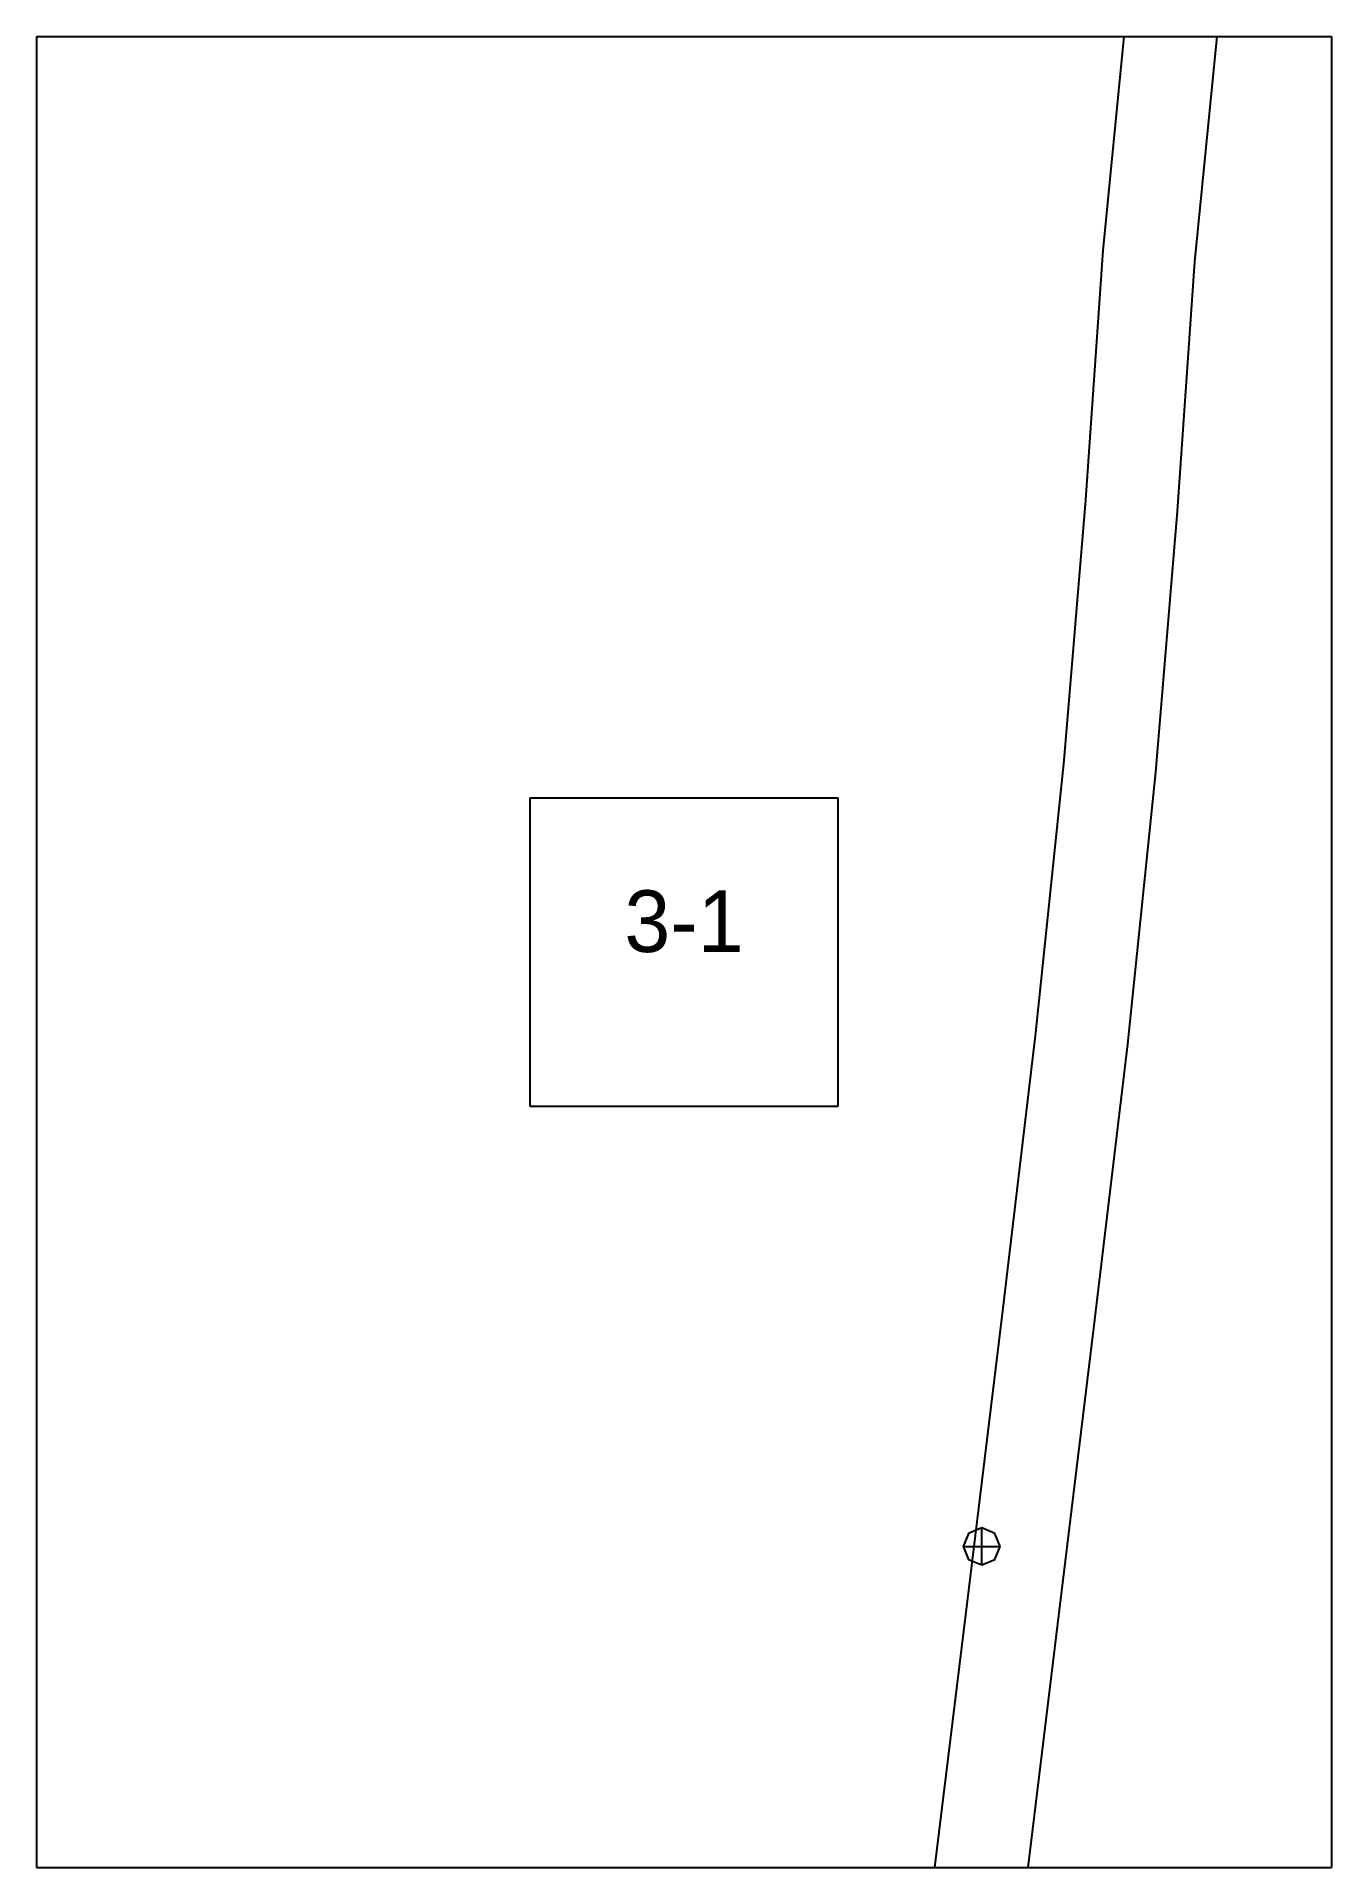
# Paper-space layout 'Plan 3-1' of a CAD drawing. Header units: metres, sheet in millimetres. Extents: x 0 to 210, y 0 to 297.
# The model-space entities are those that its viewports show. They can reach past a viewport. Long polylines and large blocks are cut down to what shows.
import ezdxf
from ezdxf.enums import TextEntityAlignment as Align

# ---------------------------------------------------------------- set-up
doc = ezdxf.new("R2010")
doc.units = ezdxf.units.M
for name, color, linetype in [('default', 7, 'Continuous'), ('TEXTLAYER', 7, 'Continuous'), ('VIEWPORTS', 7, 'Continuous')]:
    doc.layers.add(name, color=color, linetype=linetype)

msp = doc.modelspace()

# ---------------------------------------------------------------- linework, layer by layer
at = {"color": 9}
for p, q in [((0, -297), (0, -594)), ((210, -297), (210, -594)), ((210, -297), (210, -594)), ((0, -594), (210, -594)), ((0, -594), (210, -594)), ((0, -594), (0, -891)), ((210, -594), (420, -594)), ((210, -594), (210, -891)), ((210, -594), (420, -594)), ((210, -594), (210, -891)), ((80, -717.5), (130, -717.5)), ((80, -717.5), (80, -767.5)), ((130, -767.5), (130, -717.5)), ((80, -767.5), (130, -767.5)), ((0, -891), (210, -891)), ((0, -891), (210, -891)), ((0, -891), (0, -1188)), ((210, -891), (420, -891)), ((210, -891), (210, -1188)), ((210, -891), (420, -891)), ((210, -891), (210, -1188))]:
    msp.add_line(p, q, dxfattribs=at)
at = {"layer": 'default', "color": 7, "linetype": 'Continuous'}
for p, q in [((177.98, -593.18), (177.98, -587.18)), ((172.96, -628.72), (176.75, -590.43)), ((175.86, -592.3), (177.98, -593.18)), ((177.98, -593.18), (180.1, -592.3)), ((187.84, -630.56), (191.64, -592.27)), ((170.16, -669.13), (172.96, -628.72)), ((185.04, -670.98), (187.84, -630.56)), ((166.65, -711.43), (170.16, -669.13)), ((181.53, -713.3), (185.04, -670.98)), ((162.09, -755.59), (166.65, -711.43)), ((176.97, -757.47), (181.53, -713.3)), ((156.59, -801.62), (162.09, -755.59)), ((171.47, -803.5), (176.97, -757.47)), ((150.78, -849.6), (156.59, -801.62)), ((165.66, -851.49), (171.47, -803.5)), ((151.16, -836.81), (150.28, -838.94)), ((153.28, -835.94), (151.16, -836.81)), ((155.4, -836.81), (153.28, -835.94)), ((153.28, -841.94), (153.28, -835.94)), ((156.28, -838.94), (155.4, -836.81)), ((150.28, -838.94), (151.16, -841.06)), ((150.28, -838.94), (156.28, -838.94)), ((155.4, -841.06), (156.28, -838.94)), ((151.16, -841.06), (153.28, -841.94)), ((153.28, -841.94), (155.4, -841.06)), ((144.64, -899.61), (150.78, -849.6)), ((159.52, -901.5), (165.66, -851.49))]:
    msp.add_line(p, q, dxfattribs=at)

# ---------------------------------------------------------------- texts
at = {"layer": 'TEXTLAYER', "color": 1}
msp.add_text('3-1', height=10, dxfattribs=at).set_placement((105, -742.5), align=Align.CENTER)

psp = doc.layouts.new('Plan 3-1')

# ---------------------------------------------------------------- viewports
at = {"layer": 'VIEWPORTS'}
psp.add_viewport(center=(105, 148.5), size=(210, 297), view_center_point=(105, -742.5), view_height=297, dxfattribs=at)

doc.saveas('drawing.dxf')
